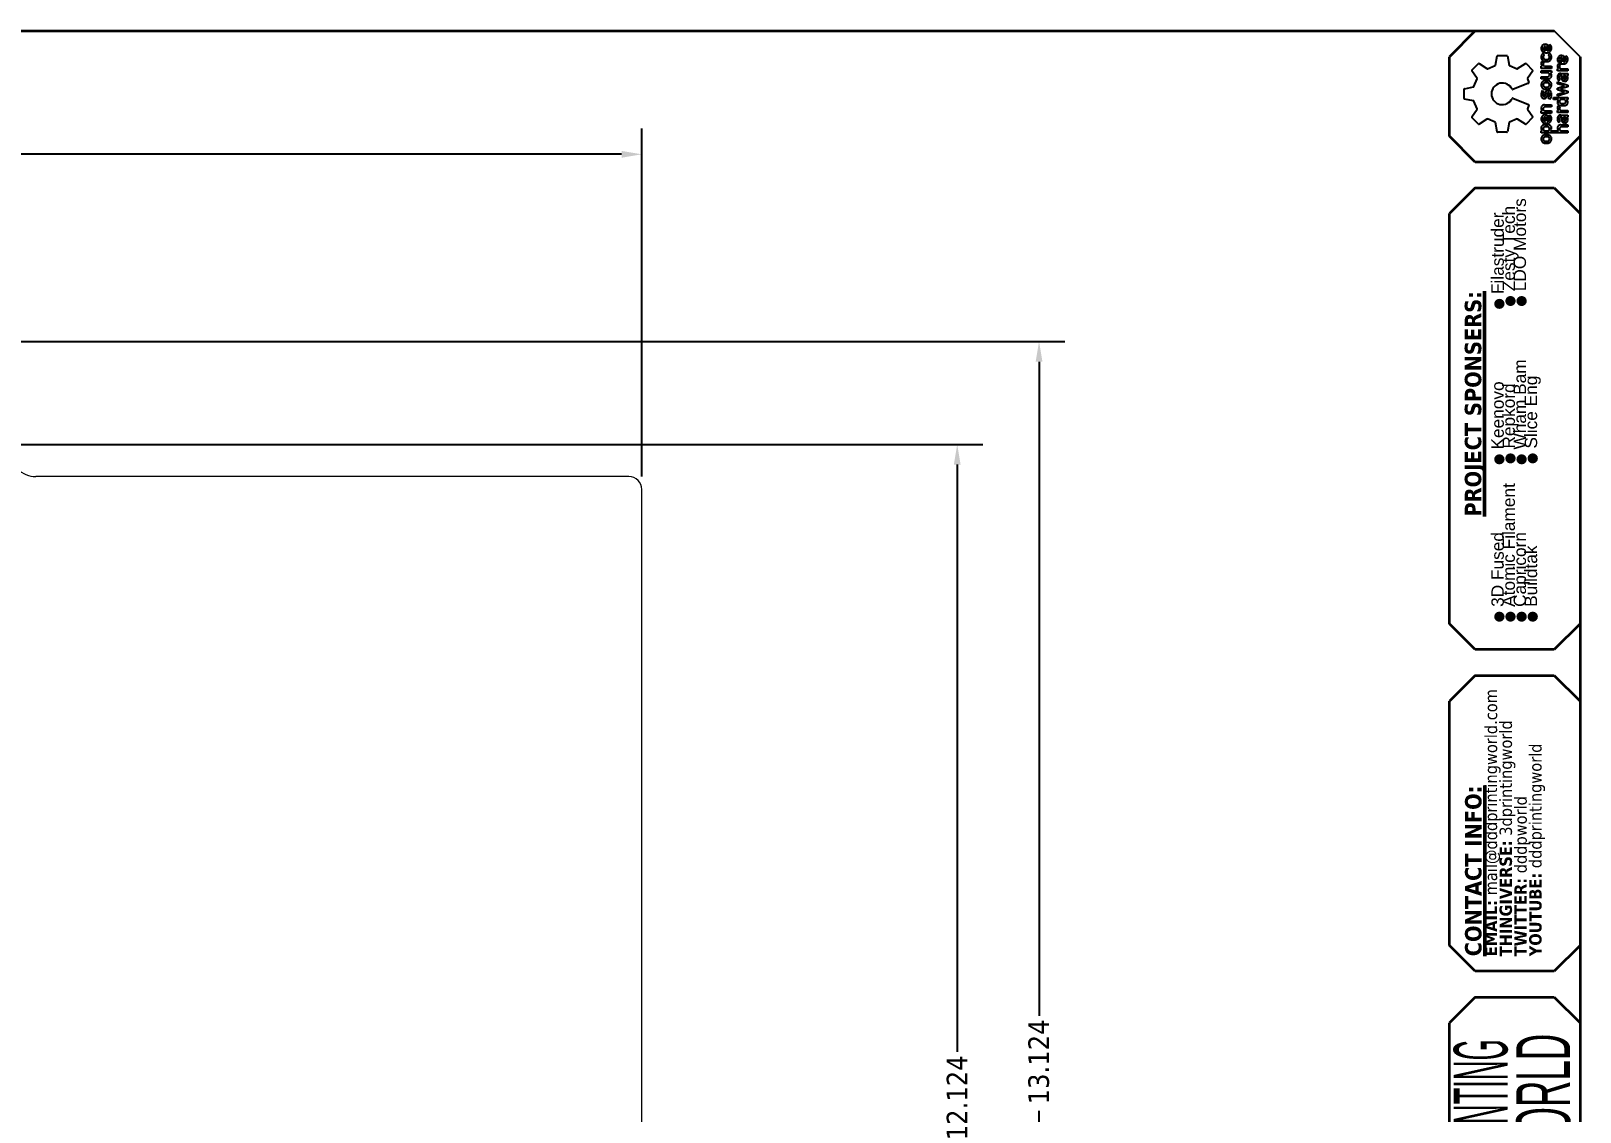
# Model space of a CAD drawing. Header units: inches. Extents: x 1 to 33.8, y 0.5 to 21.5.
# Drawn here: x 18.7 to 33.75, y 11 to 21.5 of the extents above; entities that cross this region are included whole.
import ezdxf

# ---------------------------------------------------------------- set-up
doc = ezdxf.new("R2010")
doc.units = ezdxf.units.IN
doc.header["$LTSCALE"] = 2
doc.header["$MEASUREMENT"] = 0
doc.layers.get('0').update_dxf_attribs({"lineweight": 25})
for name, color, linetype, lineweight in [('Border (ANSI)', 7, 'Continuous', 50), ('Dimension (ANSI)', 7, 'Continuous', 25), ('Sketch Geometry (ANSI)', 7, 'Continuous', 25), ('TITLE', 7, 'Continuous', 35), ('Title (ANSI)', 7, 'Continuous', 50), ('Visible (ANSI)', 7, 'Continuous', 18)]:
    doc.layers.add(name, color=color, linetype=linetype, lineweight=lineweight)
doc.styles.add('Note Text (ANSI)', font='tahoma.ttf')
doc.styles.add('Text Style133', font='tahoma.ttf', dxfattribs={"width": 0.9})
doc.styles.add('Text Style260', font='tahomabd.ttf', dxfattribs={"width": 0.9})
doc.styles.add('Text Style71', font='tahoma.ttf')
doc.dimstyles.new('Default (ANSI)', dxfattribs={"dimscale": 2, "dimtxt": 0.1, "dimasz": 0.098425, "dimexe": 0.125, "dimexo": 0.0625, "dimgap": 0.031496, "dimtad": 0, "dimtih": 1, "dimtoh": 1, "dimdec": 3, "dimrnd": 1e-08, "dimzin": 4, "dimdsep": 46, "dimtxsty": 'Note Text (ANSI)', "dimcen": 0.09, "dimdle": 0.393701, "dimclrd": 256, "dimclre": 256, "dimclrt": 256, "dimadec": 0, "dimazin": 1, "dimtfac": 1.2, "dimtofl": 0, "dimtmove": 0, "dimatfit": 3, "dimfxl": 0, "dimtolj": 1, "dimtzin": 4, "dimlwd": -1, "dimlwe": -1, "dimarcsym": 0})

# ---------------------------------------------------------------- blocks, each defined once
blk = doc.blocks.new('Borders B-Size')
at = {"layer": 'Border (ANSI)', "lineweight": 25}
blk.add_line((16.875, 10.625), (16.75, 10.75), dxfattribs=at)
at = {"layer": 'TITLE'}
for p, q in [((0.625, 10.75), (16.75, 10.75)), ((16.875, 10.625), (16.875, 0.375))]:
    blk.add_line(p, q, dxfattribs=at)
blk = doc.blocks.new('Title Blocks 3DPW')
at = {"layer": 'Sketch Geometry (ANSI)', "color": 7, "linetype": 'Continuous', "lineweight": 25}
for p, q in [((16.4616, 10.7218), (16.4698, 10.7218)), ((16.4616, 10.6909), (16.4616, 10.7118)), ((16.4698, 10.7218), (16.4698, 10.6909)), ((16.4772, 10.7136), (16.4834, 10.7208)), ((16.1045, 10.5966), (16.1366, 10.6287)), ((16.1397, 10.629), (16.1773, 10.6036)), ((16.1795, 10.6033), (16.2169, 10.6188)), ((16.2183, 10.6206), (16.2269, 10.6652)), ((16.2293, 10.6671), (16.2747, 10.6671)), ((16.2771, 10.6652), (16.2857, 10.6206)), ((16.2871, 10.6188), (16.3245, 10.6033)), ((16.3267, 10.6036), (16.3644, 10.629)), ((16.3674, 10.6287), (16.3995, 10.5966)), ((16.4412, 10.6051), (16.4412, 10.6151)), ((16.4412, 10.6151), (16.4465, 10.6151)), ((16.4444, 10.6385), (16.453, 10.6313)), ((16.4465, 10.6151), (16.4465, 10.6152)), ((16.4492, 10.6779), (16.4558, 10.6706)), ((16.461, 10.6151), (16.4908, 10.6151)), ((16.4762, 10.6706), (16.4828, 10.6779)), ((16.4908, 10.6151), (16.4908, 10.6051)), ((16.5234, 10.6259), (16.5321, 10.6187)), ((16.5406, 10.6674), (16.5488, 10.6674)), ((16.5406, 10.6365), (16.5406, 10.6575)), ((16.5488, 10.6674), (16.5488, 10.6365)), ((16.5562, 10.6592), (16.5624, 10.6665)), ((16.1297, 10.5559), (16.1042, 10.5935)), ((16.1144, 10.5163), (16.1299, 10.5537)), ((16.3799, 10.5334), (16.3028, 10.5019)), ((16.3742, 10.5537), (16.3812, 10.5366)), ((16.3998, 10.5935), (16.3744, 10.5559)), ((16.4908, 10.6051), (16.4412, 10.6051)), ((16.4412, 10.5937), (16.4908, 10.5937)), ((16.4412, 10.5838), (16.4412, 10.5937)), ((16.4708, 10.5838), (16.4412, 10.5838)), ((16.4412, 10.5541), (16.4412, 10.5641)), ((16.4412, 10.5641), (16.4708, 10.5641)), ((16.4742, 10.5541), (16.4412, 10.5541)), ((16.4856, 10.5838), (16.4856, 10.5836)), ((16.4908, 10.5838), (16.4856, 10.5838)), ((16.4908, 10.5937), (16.4908, 10.5838)), ((16.5202, 10.5924), (16.5202, 10.6024)), ((16.5202, 10.6024), (16.5255, 10.6024)), ((16.5698, 10.5924), (16.5202, 10.5924)), ((16.5202, 10.5294), (16.5202, 10.54)), ((16.5202, 10.54), (16.5698, 10.5241)), ((16.5255, 10.6024), (16.5255, 10.6026)), ((16.5329, 10.552), (16.5269, 10.5443)), ((16.5407, 10.571), (16.5354, 10.571)), ((16.536, 10.5807), (16.57, 10.5807)), ((16.54, 10.6024), (16.5698, 10.6024)), ((16.5407, 10.5576), (16.5407, 10.571)), ((16.5489, 10.571), (16.5489, 10.5594)), ((16.5526, 10.571), (16.5489, 10.571)), ((16.57, 10.571), (16.5656, 10.571)), ((16.5656, 10.571), (16.5656, 10.5708)), ((16.5698, 10.6024), (16.5698, 10.5924)), ((16.57, 10.5807), (16.57, 10.571)), ((16.0661, 10.4585), (16.0661, 10.5039)), ((16.0681, 10.5063), (16.1126, 10.5149)), ((16.3028, 10.4605), (16.3799, 10.429)), ((16.4473, 10.4967), (16.4546, 10.4906)), ((16.4607, 10.4753), (16.4613, 10.4835)), ((16.4708, 10.4819), (16.47, 10.4731)), ((16.4826, 10.4555), (16.4756, 10.4625)), ((16.5001, 10.4637), (16.5698, 10.4637)), ((16.5001, 10.4537), (16.5001, 10.4637)), ((16.555, 10.5199), (16.5202, 10.5294)), ((16.5202, 10.5085), (16.555, 10.5197)), ((16.5202, 10.5012), (16.5202, 10.5085)), ((16.555, 10.49), (16.5202, 10.5012)), ((16.5202, 10.4803), (16.555, 10.4898)), ((16.5698, 10.4856), (16.5202, 10.4697)), ((16.5202, 10.4697), (16.5202, 10.4803)), ((16.5698, 10.5153), (16.5351, 10.5049)), ((16.5351, 10.5049), (16.5351, 10.5047)), ((16.5351, 10.5047), (16.5698, 10.4944)), ((16.555, 10.5197), (16.555, 10.5199)), ((16.555, 10.4898), (16.555, 10.49)), ((16.5698, 10.5241), (16.5698, 10.5153)), ((16.5698, 10.4944), (16.5698, 10.4856)), ((16.5698, 10.4637), (16.5698, 10.4537)), ((16.1126, 10.4475), (16.0681, 10.4561)), ((16.1042, 10.3689), (16.1297, 10.4065)), ((16.1299, 10.4087), (16.1144, 10.4461)), ((16.3812, 10.4258), (16.3742, 10.4087)), ((16.3744, 10.4065), (16.3998, 10.3689)), ((16.4412, 10.3882), (16.4412, 10.3982)), ((16.4412, 10.3982), (16.4465, 10.3982)), ((16.4908, 10.3882), (16.4412, 10.3882)), ((16.4465, 10.3982), (16.4465, 10.3984)), ((16.4578, 10.4279), (16.4908, 10.4279)), ((16.4908, 10.4179), (16.4613, 10.4179)), ((16.4613, 10.3982), (16.4908, 10.3982)), ((16.4908, 10.4279), (16.4908, 10.4179)), ((16.4908, 10.3982), (16.4908, 10.3882)), ((16.5255, 10.4537), (16.5001, 10.4537)), ((16.5202, 10.3999), (16.5255, 10.3999)), ((16.5202, 10.3899), (16.5202, 10.3999)), ((16.5698, 10.3899), (16.5202, 10.3899)), ((16.5234, 10.4234), (16.5321, 10.4162)), ((16.5255, 10.3999), (16.5255, 10.4001)), ((16.54, 10.3999), (16.5698, 10.3999)), ((16.5698, 10.4537), (16.5647, 10.4537)), ((16.5698, 10.3999), (16.5698, 10.3899)), ((16.1366, 10.3337), (16.1045, 10.3658)), ((16.1773, 10.3588), (16.1397, 10.3334)), ((16.2169, 10.3436), (16.1795, 10.3591)), ((16.2269, 10.2972), (16.2183, 10.3418)), ((16.2857, 10.3418), (16.2771, 10.2972)), ((16.3245, 10.3591), (16.2871, 10.3436)), ((16.3644, 10.3334), (16.3267, 10.3588)), ((16.3995, 10.3658), (16.3674, 10.3337)), ((16.4616, 10.3795), (16.4698, 10.3795)), ((16.4616, 10.3486), (16.4616, 10.3695)), ((16.4698, 10.3795), (16.4698, 10.3486)), ((16.4772, 10.3713), (16.4834, 10.3785)), ((16.5329, 10.3496), (16.5269, 10.342)), ((16.5407, 10.3687), (16.5354, 10.3687)), ((16.536, 10.3784), (16.57, 10.3784)), ((16.5368, 10.3311), (16.5698, 10.3311)), ((16.5698, 10.3211), (16.5403, 10.3211)), ((16.5407, 10.3552), (16.5407, 10.3687)), ((16.5526, 10.3687), (16.5489, 10.3687)), ((16.5489, 10.3687), (16.5489, 10.3571)), ((16.57, 10.3687), (16.5656, 10.3687)), ((16.5656, 10.3687), (16.5656, 10.3685)), ((16.5698, 10.3311), (16.5698, 10.3211)), ((16.57, 10.3784), (16.57, 10.3687)), ((16.2747, 10.2953), (16.2293, 10.2953)), ((16.4412, 10.3014), (16.4464, 10.3014)), ((16.4412, 10.2915), (16.4412, 10.3014)), ((16.5698, 10.2915), (16.4412, 10.2915)), ((16.4856, 10.3014), (16.5255, 10.3014)), ((16.5255, 10.3014), (16.5255, 10.3016)), ((16.5403, 10.3014), (16.5698, 10.3014)), ((16.5698, 10.3014), (16.5698, 10.2915))]:
    blk.add_line(p, q, dxfattribs=at)
for centre, radius, start, end in [((16.4612, 10.7015), 0.0206, 158.61563, 180.42141), ((16.4595, 10.7014), 0.0189, 180.07524, 202.08001), ((16.4618, 10.701), 0.0213, 136.71018, 158.00925), ((16.4653, 10.7039), 0.0252, 202.45357, 220.61617), ((16.4572, 10.6968), 0.0144, 220.18649, 237.80284), ((16.4597, 10.7034), 0.0182, 111.77793, 137.47458), ((16.46, 10.7013), 0.0198, 237.94691, 252.21589), ((16.4606, 10.7015), 0.0106, 158.38049, 180.6676), ((16.4608, 10.7012), 0.0108, 179.31012, 201.3683), ((16.4598, 10.7017), 0.00974, 134.12123, 157.67075), ((16.4598, 10.7009), 0.00975, 202.07235, 225.73419), ((16.4612, 10.6988), 0.023, 89.09456, 111.03932), ((16.46, 10.7015), 0.01, 109.52732, 134.10956), ((16.4598, 10.701), 0.00984, 225.75645, 250.80782), ((16.462, 10.6956), 0.0162, 91.44118, 109.27157), ((16.4618, 10.7067), 0.0159, 251.08979, 269.28668), ((16.4701, 10.7066), 0.0157, 268.88395, 288.74328), ((16.472, 10.7007), 0.00951, 289.17338, 317.00291), ((16.4658, 10.7017), 0.0165, 24.3566, 46.15333), ((16.4732, 10.6995), 0.0178, 288.89754, 304.92646), ((16.4708, 10.7017), 0.0111, 317.23708, 340.26028), ((16.4678, 10.7028), 0.0143, 359.65707, 23.65836), ((16.4682, 10.7025), 0.0138, 340.79221, 0.71308), ((16.476, 10.6953), 0.0127, 305.1397, 325.16934), ((16.4679, 10.7025), 0.0239, 36.80866, 49.73804), ((16.4626, 10.7047), 0.0291, 324.94498, 341.11708), ((16.4715, 10.7053), 0.0194, 21.82699, 36.69522), ((16.4656, 10.7029), 0.0258, 359.8341, 21.7329), ((16.4678, 10.7029), 0.0236, 341.37842, 359.95892), ((16.1383, 10.627), 0.0024, 55.91969, 135), ((16.216, 10.621), 0.0024, 292.5, 349.08031), ((16.2293, 10.6647), 0.0024, 90, 169.08031), ((16.2747, 10.6647), 0.0024, 10.91969, 90), ((16.2881, 10.621), 0.0024, 190.91969, 247.5), ((16.3657, 10.627), 0.0024, 45, 124.08031), ((16.4634, 10.6602), 0.0228, 166.74554, 180.29114), ((16.4635, 10.66), 0.0229, 179.73739, 200.70199), ((16.4558, 10.6282), 0.0152, 159.57777, 180.01489), ((16.4582, 10.6279), 0.0176, 178.97185, 203.59525), ((16.4601, 10.6609), 0.0195, 151.52082, 166.59685), ((16.4592, 10.6268), 0.0188, 141.47643, 159.22423), ((16.4655, 10.661), 0.0252, 201.19881, 220.87309), ((16.4556, 10.627), 0.0149, 204.64807, 232.15279), ((16.4674, 10.6571), 0.0277, 131.11903, 151.69017), ((16.459, 10.6552), 0.0164, 220.43748, 236.52195), ((16.4609, 10.6582), 0.02, 236.70234, 250.77468), ((16.4624, 10.6606), 0.0118, 152.86236, 180.43069), ((16.4658, 10.6602), 0.0152, 178.82343, 200.58462), ((16.4601, 10.6247), 0.00949, 159.27698, 179.81073), ((16.4608, 10.6247), 0.0102, 179.97627, 220.63867), ((16.4633, 10.6234), 0.013, 142.38752, 159.02509), ((16.4609, 10.6584), 0.00999, 201.28567, 230.09352), ((16.4648, 10.659), 0.0147, 128.09992, 151.89366), ((16.4588, 10.6229), 0.00751, 219.90677, 250.20232), ((16.4634, 10.7121), 0.031, 252.14661, 262.70943), ((16.4637, 10.6662), 0.0285, 250.77992, 261.90723), ((16.4625, 10.6607), 0.0128, 231.16679, 255.60705), ((16.4607, 10.6284), 0.0133, 250.68336, 271.29071), ((16.4656, 10.6729), 0.0254, 255.46925, 270.91602), ((16.4659, 10.7311), 0.0502, 262.64118, 270.30027), ((16.4658, 10.6808), 0.0432, 261.85808, 270.28803), ((16.4665, 10.6727), 0.0251, 269.08074, 284.59427), ((16.4663, 10.6807), 0.0431, 269.7094, 278.14903), ((16.4665, 10.7313), 0.0504, 269.66431, 277.65287), ((16.4684, 10.6661), 0.0283, 278.09786, 289.2676), ((16.4696, 10.6607), 0.0127, 284.4639, 308.96799), ((16.4693, 10.7105), 0.0295, 277.52512, 288.95934), ((16.4674, 10.6591), 0.0145, 28.31868, 52.47011), ((16.4712, 10.6584), 0.00999, 310.04821, 338.8155), ((16.4712, 10.658), 0.0198, 289.27217, 303.43708), ((16.4697, 10.6606), 0.0117, 359.52174, 27.30228), ((16.4662, 10.6602), 0.0153, 339.50301, 1.1737), ((16.4731, 10.655), 0.0162, 303.62024, 319.83662), ((16.4648, 10.6573), 0.0274, 28.08938, 48.89375), ((16.4664, 10.6609), 0.0252, 319.41882, 339.00243), ((16.4717, 10.6609), 0.0196, 13.27531, 28.24539), ((16.4683, 10.66), 0.0231, 339.48939, 0.26425), ((16.4683, 10.6602), 0.023, 359.71136, 13.13274), ((16.5402, 10.6472), 0.0206, 158.61563, 180.42141), ((16.5385, 10.647), 0.0189, 180.07524, 202.08001), ((16.5349, 10.6155), 0.0152, 159.57777, 180.01489), ((16.5372, 10.6152), 0.0176, 178.97185, 203.59525), ((16.5382, 10.6142), 0.0188, 141.47643, 159.22423), ((16.5408, 10.6467), 0.0213, 136.71018, 158.00925), ((16.5443, 10.6495), 0.0252, 202.45357, 220.61617), ((16.5362, 10.6425), 0.0144, 220.18649, 237.80284), ((16.5387, 10.649), 0.0182, 111.77793, 137.47458), ((16.539, 10.647), 0.0198, 237.94691, 252.21589), ((16.5396, 10.6471), 0.0106, 158.38049, 180.6676), ((16.5398, 10.6469), 0.0108, 179.31012, 201.3683), ((16.5391, 10.612), 0.00949, 159.27698, 179.81073), ((16.5398, 10.6121), 0.0102, 179.97627, 220.63867), ((16.5388, 10.6473), 0.00974, 134.12123, 157.67075), ((16.5388, 10.6466), 0.00975, 202.07235, 225.73419), ((16.5424, 10.6107), 0.013, 142.38752, 159.02509), ((16.5402, 10.6444), 0.023, 89.09456, 111.03932), ((16.539, 10.6471), 0.01, 109.52732, 134.10956), ((16.5389, 10.6467), 0.00984, 225.75645, 250.80782), ((16.5424, 10.6577), 0.031, 252.14661, 262.70943), ((16.541, 10.6413), 0.0162, 91.44118, 109.27157), ((16.5408, 10.6524), 0.0159, 251.08979, 269.28668), ((16.5449, 10.6767), 0.0502, 262.64118, 270.30027), ((16.5455, 10.6769), 0.0504, 269.66431, 277.65287), ((16.5491, 10.6522), 0.0157, 268.88395, 288.74328), ((16.5484, 10.6562), 0.0295, 277.52512, 288.95934), ((16.551, 10.6463), 0.00951, 289.17338, 317.00291), ((16.5448, 10.6473), 0.0165, 24.3566, 46.15333), ((16.5522, 10.6451), 0.0178, 288.89754, 304.92646), ((16.5498, 10.6474), 0.0111, 317.23708, 340.26028), ((16.5468, 10.6484), 0.0143, 359.65707, 23.65836), ((16.5473, 10.6482), 0.0138, 340.79221, 0.71308), ((16.555, 10.641), 0.0127, 305.1397, 325.16934), ((16.5469, 10.6482), 0.0239, 36.80866, 49.73804), ((16.5417, 10.6504), 0.0291, 324.94498, 341.11708), ((16.5505, 10.6509), 0.0194, 21.82699, 36.69522), ((16.5446, 10.6486), 0.0258, 359.8341, 21.7329), ((16.5468, 10.6485), 0.0236, 341.37842, 359.95892), ((16.1062, 10.5949), 0.0024, 135, 214.08031), ((16.1277, 10.5546), 0.0024, 337.5, 34.08031), ((16.1786, 10.6056), 0.0024, 235.91969, 292.5), ((16.252, 10.4812), 0.0525, 24.71503, 335.28497), ((16.3254, 10.6056), 0.0024, 247.5, 304.08031), ((16.3764, 10.5546), 0.0024, 145.91969, 202.5), ((16.379, 10.5356), 0.0024, 292.21041, 22.5), ((16.3978, 10.5949), 0.0024, 325.91969, 45), ((16.4557, 10.5268), 0.0149, 151.12804, 168.25518), ((16.4683, 10.5197), 0.0293, 143.27523, 150.83216), ((16.4594, 10.5263), 0.0182, 132.98673, 143.36112), ((16.4598, 10.5257), 0.019, 107.68703, 132.56224), ((16.4612, 10.5194), 0.0254, 95.00179, 106.35249), ((16.4617, 10.5218), 0.0131, 104.27405, 124.52325), ((16.4624, 10.5165), 0.0185, 93.10258, 102.53167), ((16.4655, 10.4767), 0.0683, 89.61797, 95.47518), ((16.4657, 10.4696), 0.0654, 89.69305, 93.73561), ((16.4664, 10.4746), 0.0704, 84.60888, 90.3843), ((16.4664, 10.4701), 0.065, 86.25151, 90.3069), ((16.4696, 10.5165), 0.0184, 77.45717, 86.87986), ((16.471, 10.5704), 0.0134, 71.38503, 90.96767), ((16.471, 10.5775), 0.0134, 269.03233, 288.61497), ((16.4709, 10.5193), 0.0255, 73.70432, 85.11033), ((16.4706, 10.5223), 0.0126, 54.91726, 75.80924), ((16.4743, 10.5765), 0.0224, 269.70226, 279.9213), ((16.4724, 10.5746), 0.00892, 45.18947, 70.91213), ((16.4724, 10.5732), 0.00892, 289.08787, 314.81053), ((16.4722, 10.5257), 0.019, 47.43776, 72.31297), ((16.4753, 10.5708), 0.0166, 279.96197, 292.45556), ((16.4721, 10.5743), 0.00934, 22.05391, 45.41351), ((16.4721, 10.5735), 0.00927, 314.65144, 338.34793), ((16.4713, 10.5741), 0.0102, 359.34138, 21.36168), ((16.4709, 10.5739), 0.0106, 339.0331, 0.71208), ((16.4764, 10.5681), 0.0136, 292.44321, 321.02917), ((16.4734, 10.5268), 0.0174, 36.64137, 47.59988), ((16.4764, 10.5718), 0.0149, 24.68402, 52.07881), ((16.4713, 10.5726), 0.0205, 320.21186, 338.20268), ((16.4655, 10.5209), 0.0273, 28.60582, 36.7158), ((16.4761, 10.5268), 0.0151, 11.4728, 28.30919), ((16.474, 10.5711), 0.0174, 358.9844, 23.63525), ((16.4756, 10.5708), 0.0158, 338.57419, 359.96031), ((16.5528, 10.5613), 0.0332, 167.04151, 181.23511), ((16.5454, 10.56), 0.0258, 178.70122, 189.97658), ((16.5391, 10.5589), 0.0193, 190.02709, 203.69066), ((16.5402, 10.5643), 0.0202, 147.2271, 167.01837), ((16.5346, 10.6144), 0.0149, 204.64807, 232.15279), ((16.537, 10.5582), 0.0172, 203.97526, 233.68362), ((16.5328, 10.5684), 0.0117, 112.47432, 144.76154), ((16.5347, 10.5639), 0.0166, 100.11373, 112.84052), ((16.5492, 10.5618), 0.0202, 169.42853, 181.8308), ((16.5525, 10.561), 0.0235, 179.68281, 187.3928), ((16.5429, 10.5597), 0.0138, 187.27206, 198.26546), ((16.5382, 10.5639), 0.00895, 148.45608, 169.85169), ((16.5363, 10.5582), 0.00706, 203.35491, 241.37321), ((16.5349, 10.5658), 0.00515, 116.88157, 147.88402), ((16.5362, 10.556), 0.0247, 90.39953, 100.16847), ((16.5378, 10.6102), 0.00751, 219.90677, 250.20232), ((16.5353, 10.5648), 0.00627, 88.22972, 115.38969), ((16.5397, 10.6158), 0.0133, 250.68336, 271.29071), ((16.5611, 10.5574), 0.0204, 179.62554, 199.04713), ((16.5536, 10.5549), 0.0125, 199.43912, 226.41039), ((16.5548, 10.5562), 0.0142, 226.45371, 249.08168), ((16.566, 10.5597), 0.0171, 180.93305, 193.53648), ((16.557, 10.5575), 0.00783, 193.17059, 214.3989), ((16.5553, 10.5579), 0.016, 249.68071, 270.62543), ((16.5544, 10.5557), 0.0047, 214.97288, 244.84264), ((16.5547, 10.5567), 0.00571, 246.17533, 272.39342), ((16.553, 10.5557), 0.0153, 74.19416, 91.54227), ((16.555, 10.5561), 0.00507, 269.64033, 296.81724), ((16.5556, 10.5569), 0.015, 269.2541, 292.53073), ((16.5554, 10.5646), 0.0061, 57.00851, 73.00829), ((16.5543, 10.5572), 0.00642, 297.73186, 320.93802), ((16.5566, 10.5666), 0.00375, 34.72497, 56.85527), ((16.5542, 10.5576), 0.00671, 318.77232, 345.94498), ((16.5516, 10.564), 0.00939, 7.86434, 29.93681), ((16.5457, 10.5598), 0.0155, 345.56818, 1.0575), ((16.5327, 10.5609), 0.0285, 358.34885, 8.8432), ((16.5559, 10.5558), 0.0139, 293.36396, 317.91123), ((16.5619, 10.5637), 0.00804, 21.55088, 62.11025), ((16.5565, 10.5561), 0.0137, 315.53401, 341.35727), ((16.5555, 10.561), 0.015, 8.41688, 21.99762), ((16.5474, 10.559), 0.0232, 341.59323, 359.70333), ((16.5429, 10.5591), 0.0276, 359.5741, 8.59738), ((16.0685, 10.5039), 0.0024, 100.91969, 180), ((16.0685, 10.4585), 0.0024, 180, 259.08031), ((16.1122, 10.5172), 0.0024, 280.91969, 337.5), ((16.3019, 10.5042), 0.0024, 204.71503, 292.21041), ((16.3019, 10.4582), 0.0024, 67.78959, 155.28497), ((16.465, 10.5248), 0.0244, 168.21439, 180.53389), ((16.4655, 10.5243), 0.0249, 179.44827, 191.67269), ((16.4778, 10.4775), 0.0372, 170.98214, 180.32028), ((16.4662, 10.477), 0.0256, 179.41991, 195.82338), ((16.4555, 10.5223), 0.0147, 191.60109, 208.9631), ((16.4656, 10.4794), 0.0249, 158.81269, 171.013), ((16.4599, 10.4753), 0.0191, 196.07781, 216.02944), ((16.4704, 10.4775), 0.0301, 140.19387, 158.69581), ((16.4679, 10.5293), 0.0289, 209.31271, 216.93673), ((16.4545, 10.4712), 0.0123, 215.65094, 245.03539), ((16.4591, 10.5227), 0.018, 216.86441, 227.33491), ((16.4599, 10.5236), 0.0191, 227.44544, 252.16311), ((16.4556, 10.4744), 0.0156, 246.19242, 271.21505), ((16.4687, 10.4776), 0.0187, 158.53331, 180.97101), ((16.4666, 10.477), 0.0166, 178.9383, 193.03837), ((16.4563, 10.4745), 0.00602, 192.23192, 220.04418), ((16.4619, 10.5248), 0.0113, 156.79607, 181.30901), ((16.462, 10.5243), 0.0114, 178.62758, 203.11535), ((16.4821, 10.4717), 0.0333, 145.53779, 157.52743), ((16.459, 10.5259), 0.00819, 125.24762, 155.69353), ((16.4587, 10.5231), 0.00794, 204.227, 235.43357), ((16.4559, 10.4743), 0.00555, 221.48121, 271.40269), ((16.4612, 10.5295), 0.0252, 253.5165, 264.96447), ((16.4611, 10.526), 0.0117, 233.95601, 256.71602), ((16.4562, 10.4738), 0.015, 268.99535, 291.19625), ((16.456, 10.4725), 0.00371, 270.00987, 295.00459), ((16.4554, 10.4737), 0.00505, 295.53776, 315.88304), ((16.4624, 10.5341), 0.0199, 258.42644, 267.06828), ((16.4655, 10.5718), 0.0676, 264.47373, 270.38491), ((16.4554, 10.4734), 0.00488, 317.30538, 344.3118), ((16.4469, 10.4761), 0.0138, 343.43385, 356.85972), ((16.4857, 10.482), 0.0245, 167.89029, 176.353), ((16.4656, 10.583), 0.0689, 266.51872, 270.28465), ((16.4573, 10.4703), 0.0114, 291.97298, 318.72705), ((16.4781, 10.4836), 0.0167, 157.0156, 167.93007), ((16.473, 10.4859), 0.0111, 128.86037, 157.66403), ((16.4663, 10.5867), 0.0726, 269.71832, 273.39177), ((16.4664, 10.5739), 0.0698, 269.61278, 275.44144), ((16.4543, 10.4731), 0.0155, 318.51773, 338.55967), ((16.4754, 10.4828), 0.0151, 108.26668, 128.4003), ((16.4509, 10.4743), 0.0191, 338.89595, 356.28864), ((16.4696, 10.5347), 0.0204, 272.82541, 281.40824), ((16.476, 10.4806), 0.0173, 89.51392, 107.87563), ((16.4828, 10.481), 0.012, 162.85845, 175.77702), ((16.477, 10.4828), 0.00596, 142.4269, 163.10487), ((16.4753, 10.484), 0.00388, 114.31879, 141.84577), ((16.4709, 10.5296), 0.0252, 274.9225, 286.42635), ((16.4711, 10.5256), 0.0113, 283.00372, 306.5624), ((16.4756, 10.4833), 0.00467, 88.97447, 113.31996), ((16.4758, 10.4825), 0.00542, 60.64997, 91.25829), ((16.4599, 10.4782), 0.0222, 315.09111, 337.48804), ((16.4764, 10.4843), 0.0136, 62.90442, 91.12214), ((16.4731, 10.5259), 0.00819, 24.30587, 54.75177), ((16.4733, 10.5231), 0.00794, 304.56704, 335.7736), ((16.4721, 10.5236), 0.0191, 287.83689, 312.55456), ((16.4756, 10.4825), 0.00555, 28.72057, 58.86077), ((16.4706, 10.4796), 0.0112, 12.36435, 29.58201), ((16.4598, 10.4779), 0.0223, 338.1664, 0.52714), ((16.4701, 10.5248), 0.0113, 358.69081, 23.20376), ((16.4701, 10.5243), 0.0114, 336.88483, 1.37259), ((16.4646, 10.4783), 0.0174, 359.48104, 12.34125), ((16.4763, 10.4849), 0.0132, 32.55379, 61.43745), ((16.4586, 10.4783), 0.0331, 316.36863, 337.55263), ((16.4736, 10.5222), 0.0171, 312.07843, 323.13258), ((16.4658, 10.5281), 0.0269, 323.07208, 331.25106), ((16.4685, 10.4795), 0.0227, 14.93711, 33.40631), ((16.4606, 10.4772), 0.0308, 338.16541, 0.37871), ((16.4762, 10.5222), 0.0149, 331.60124, 348.66845), ((16.4612, 10.4776), 0.0302, 359.49405, 14.74118), ((16.4664, 10.5248), 0.0249, 359.47608, 11.52616), ((16.466, 10.5243), 0.0254, 348.58435, 0.54131), ((16.1122, 10.4452), 0.0024, 22.5, 79.08031), ((16.1277, 10.4078), 0.0024, 325.91969, 22.5), ((16.3764, 10.4078), 0.0024, 157.5, 214.08031), ((16.379, 10.4268), 0.0024, 337.5, 67.78959), ((16.456, 10.4113), 0.0154, 158.22245, 179.89337), ((16.4582, 10.411), 0.0176, 178.97185, 203.59525), ((16.4609, 10.4092), 0.0207, 140.08884, 157.87309), ((16.4556, 10.4102), 0.0149, 204.64807, 232.15279), ((16.4557, 10.4138), 0.0137, 112.56095, 140.97218), ((16.4567, 10.4113), 0.0165, 100.01877, 112.53343), ((16.4607, 10.4082), 0.0101, 158.47095, 180.65857), ((16.4611, 10.408), 0.0105, 179.28728, 201.13148), ((16.4599, 10.4084), 0.00934, 134.33407, 157.76615), ((16.4599, 10.4076), 0.00926, 201.83008, 225.60145), ((16.4597, 10.4087), 0.00903, 109.19114, 134.61985), ((16.4597, 10.4074), 0.00903, 225.38015, 250.80886), ((16.4577, 10.4057), 0.0222, 89.71535, 99.99554), ((16.461, 10.4046), 0.0133, 89.05672, 108.7023), ((16.461, 10.4115), 0.0133, 251.2977, 270.94328), ((16.5343, 10.4411), 0.0147, 152.78021, 180.80079), ((16.5384, 10.4407), 0.0188, 179.58765, 192.68401), ((16.5349, 10.413), 0.0152, 159.57777, 180.01489), ((16.5372, 10.4127), 0.0176, 178.97185, 203.59525), ((16.5336, 10.4397), 0.0139, 192.7813, 208.80713), ((16.5382, 10.4117), 0.0188, 141.47643, 159.22423), ((16.5346, 10.4119), 0.0149, 204.64807, 232.15279), ((16.5447, 10.4354), 0.0266, 136.35337, 152.0459), ((16.5363, 10.441), 0.0169, 208.42347, 232.65616), ((16.535, 10.4391), 0.0146, 232.05371, 259.27797), ((16.5439, 10.4441), 0.0143, 167.93711, 180.59911), ((16.5449, 10.4438), 0.0153, 179.42298, 191.42174), ((16.5391, 10.4096), 0.00949, 159.27698, 179.81073), ((16.5398, 10.4096), 0.0102, 179.97627, 220.63867), ((16.5379, 10.4454), 0.00821, 149.7115, 168.02487), ((16.5383, 10.4424), 0.0086, 191.30297, 208.92364), ((16.5424, 10.4083), 0.013, 142.38752, 159.02509), ((16.536, 10.4412), 0.00591, 209.19999, 254.92344), ((16.5361, 10.4463), 0.00615, 104.13254, 149.01055), ((16.5378, 10.4077), 0.00751, 219.90677, 250.20232), ((16.5388, 10.4615), 0.0373, 260.01887, 267.66099), ((16.5446, 10.4714), 0.0374, 254.19884, 270.52094), ((16.5449, 10.4157), 0.038, 89.90314, 105.66217), ((16.5397, 10.4133), 0.0133, 250.68336, 271.29071), ((16.5443, 10.5646), 0.1405, 267.10722, 270.25022), ((16.5451, 10.4151), 0.0386, 74.45824, 90.21185), ((16.5454, 10.472), 0.038, 269.37737, 285.67588), ((16.5456, 10.5682), 0.1441, 269.75297, 272.85662), ((16.5512, 10.4624), 0.0382, 272.30942, 279.85637), ((16.5539, 10.4463), 0.00615, 30.98924, 75.86724), ((16.5541, 10.4412), 0.00591, 285.07679, 330.80023), ((16.5552, 10.4388), 0.0142, 280.40702, 308.2613), ((16.5521, 10.4454), 0.00821, 11.97513, 30.2885), ((16.5517, 10.4424), 0.0086, 331.07636, 348.69703), ((16.5462, 10.4441), 0.0143, 359.40009, 12.06209), ((16.5452, 10.4438), 0.0153, 348.57905, 0.57781), ((16.5543, 10.4405), 0.0162, 306.78883, 332.13118), ((16.553, 10.4406), 0.0176, 24.58771, 48.33278), ((16.5562, 10.4397), 0.0141, 331.82218, 347.54683), ((16.5534, 10.441), 0.017, 359.40456, 23.7409), ((16.5511, 10.4407), 0.0193, 347.62595, 0.40303), ((16.1062, 10.3675), 0.0024, 145.91969, 225), ((16.1383, 10.3354), 0.0024, 225, 304.08031), ((16.1786, 10.3568), 0.0024, 67.5, 124.08031), ((16.216, 10.3414), 0.0024, 10.91969, 67.5), ((16.2881, 10.3414), 0.0024, 112.5, 169.08031), ((16.3254, 10.3568), 0.0024, 55.91969, 112.5), ((16.3657, 10.3354), 0.0024, 235.91969, 315), ((16.3978, 10.3675), 0.0024, 315, 34.08031), ((16.4612, 10.3592), 0.0206, 158.61543, 180.42121), ((16.4595, 10.3591), 0.0189, 180.07456, 202.07934), ((16.4591, 10.3144), 0.0185, 167.21541, 180.40684), ((16.4575, 10.3141), 0.0169, 179.38649, 203.89777), ((16.4546, 10.3154), 0.0139, 151.0876, 167.10724), ((16.4618, 10.3587), 0.0213, 136.71306, 158.01212), ((16.4653, 10.3616), 0.0252, 202.4569, 220.6195), ((16.458, 10.3136), 0.0177, 128.14325, 151.37462), ((16.4572, 10.3545), 0.0144, 220.18505, 237.80141), ((16.4597, 10.3611), 0.0182, 111.77708, 137.47372), ((16.4562, 10.3156), 0.0151, 101.04996, 127.2642), ((16.46, 10.3591), 0.0198, 237.93603, 252.20501), ((16.4606, 10.3592), 0.0106, 158.38199, 180.6691), ((16.4608, 10.3589), 0.0108, 179.30866, 201.36684), ((16.4657, 10.3114), 0.0151, 168.46058, 180.57935), ((16.4651, 10.3111), 0.0145, 179.39956, 191.95885), ((16.4598, 10.3594), 0.00974, 134.11173, 157.66125), ((16.4598, 10.3587), 0.00975, 202.0747, 225.73654), ((16.4592, 10.3127), 0.00852, 150.82773, 168.57557), ((16.459, 10.3098), 0.00828, 191.86477, 210.13581), ((16.457, 10.314), 0.00595, 104.91218, 150.48247), ((16.4612, 10.3565), 0.023, 89.09456, 111.03932), ((16.46, 10.3592), 0.01, 109.53067, 134.11291), ((16.4598, 10.3587), 0.00984, 225.74973, 250.80111), ((16.4598, 10.2946), 0.0363, 92.37803, 100.27336), ((16.4634, 10.3698), 0.031, 252.15812, 262.72094), ((16.4657, 10.2832), 0.0379, 89.47689, 105.68734), ((16.462, 10.3533), 0.0162, 91.44448, 109.27487), ((16.4618, 10.3644), 0.0159, 251.08979, 269.28668), ((16.4654, 10.1921), 0.139, 89.74308, 92.95666), ((16.4659, 10.3888), 0.0502, 262.63115, 270.29024), ((16.4667, 10.1935), 0.1376, 87.02869, 90.25556), ((16.4664, 10.2835), 0.0376, 74.23552, 90.5513), ((16.4665, 10.389), 0.0504, 269.6667, 277.65526), ((16.4701, 10.3643), 0.0157, 268.89008, 288.74941), ((16.4693, 10.3682), 0.0295, 277.5321, 288.96632), ((16.4723, 10.2943), 0.0366, 79.75868, 87.59001), ((16.472, 10.3584), 0.00951, 289.17646, 317.00599), ((16.4751, 10.314), 0.00592, 29.28253, 74.93008), ((16.4658, 10.3594), 0.0165, 24.35816, 46.15489), ((16.476, 10.3159), 0.0147, 52.37745, 79.15066), ((16.4732, 10.3572), 0.0178, 288.89602, 304.92494), ((16.4708, 10.3594), 0.0111, 317.23807, 340.26127), ((16.4728, 10.3127), 0.00856, 11.33961, 28.99274), ((16.473, 10.3098), 0.0083, 329.98253, 348.19208), ((16.4678, 10.3605), 0.0143, 359.65707, 23.65836), ((16.4669, 10.3111), 0.0146, 348.09582, 0.59905), ((16.4663, 10.3114), 0.0152, 359.42238, 11.4572), ((16.4682, 10.3602), 0.0138, 340.79277, 0.71365), ((16.476, 10.353), 0.0127, 305.14238, 325.17202), ((16.4679, 10.3603), 0.0239, 36.80973, 49.73911), ((16.4747, 10.3141), 0.0169, 28.07075, 52.41174), ((16.4626, 10.3625), 0.0291, 324.94452, 341.11661), ((16.4715, 10.363), 0.0194, 21.82453, 36.69276), ((16.4656, 10.3607), 0.0258, 359.8349, 21.7337), ((16.4772, 10.3155), 0.0141, 12.56206, 28.28155), ((16.4763, 10.314), 0.0151, 333.63069, 0.93208), ((16.4678, 10.3606), 0.0236, 341.3786, 359.9591), ((16.4724, 10.3144), 0.019, 359.6023, 12.47226), ((16.5528, 10.359), 0.0332, 167.04151, 181.23511), ((16.535, 10.3145), 0.0154, 158.22245, 179.89337), ((16.5372, 10.3142), 0.0176, 178.97185, 203.59525), ((16.5454, 10.3577), 0.0258, 178.70122, 189.97658), ((16.5391, 10.3566), 0.0193, 190.02709, 203.69066), ((16.5402, 10.3619), 0.0202, 147.2271, 167.01837), ((16.5399, 10.3124), 0.0207, 140.08884, 157.87309), ((16.537, 10.3558), 0.0172, 203.97526, 233.68362), ((16.5328, 10.3661), 0.0117, 112.47432, 144.76154), ((16.5347, 10.3171), 0.0137, 112.56095, 140.97218), ((16.5347, 10.3616), 0.0166, 100.11373, 112.84052), ((16.5492, 10.3594), 0.0202, 169.42853, 181.8308), ((16.5525, 10.3586), 0.0235, 179.68281, 187.3928), ((16.5429, 10.3574), 0.0138, 187.27206, 198.26546), ((16.5382, 10.3616), 0.00895, 148.45608, 169.85169), ((16.5357, 10.3145), 0.0165, 100.01877, 112.53343), ((16.5397, 10.3115), 0.0101, 158.47095, 180.65857), ((16.5401, 10.3112), 0.0105, 179.28728, 201.13148), ((16.5363, 10.3558), 0.00706, 203.35491, 241.37321), ((16.5389, 10.3116), 0.00934, 134.33407, 157.76615), ((16.5349, 10.3635), 0.00515, 116.88157, 147.88402), ((16.5362, 10.3536), 0.0247, 90.39953, 100.16847), ((16.5388, 10.3119), 0.00903, 109.19114, 134.61985), ((16.5353, 10.3624), 0.00627, 88.22972, 115.38969), ((16.5367, 10.3089), 0.0222, 89.71535, 99.99554), ((16.54, 10.3078), 0.0133, 89.05672, 108.7023), ((16.5611, 10.3551), 0.0204, 179.62554, 199.04713), ((16.5536, 10.3526), 0.0125, 199.43912, 226.41039), ((16.5548, 10.3539), 0.0142, 226.45371, 249.08168), ((16.566, 10.3573), 0.0171, 180.93305, 193.53648), ((16.557, 10.3551), 0.00783, 193.17059, 214.3989), ((16.5553, 10.3555), 0.016, 249.68071, 270.62543), ((16.5544, 10.3534), 0.0047, 214.97288, 244.84264), ((16.5547, 10.3544), 0.00571, 246.17533, 272.39342), ((16.553, 10.3534), 0.0153, 74.19416, 91.54227), ((16.555, 10.3537), 0.00507, 269.64033, 296.81724), ((16.5556, 10.3546), 0.015, 269.2541, 292.53073), ((16.5554, 10.3623), 0.0061, 57.00851, 73.00829), ((16.5543, 10.3549), 0.00642, 297.73186, 320.93802), ((16.5566, 10.3643), 0.00375, 34.72497, 56.85527), ((16.5542, 10.3553), 0.00671, 318.77232, 345.94498), ((16.5516, 10.3617), 0.00939, 7.86434, 29.93681), ((16.5457, 10.3575), 0.0155, 345.56818, 1.0575), ((16.5327, 10.3586), 0.0285, 358.34885, 8.8432), ((16.5559, 10.3535), 0.0139, 293.36396, 317.91123), ((16.5619, 10.3614), 0.00804, 21.55088, 62.11025), ((16.5565, 10.3537), 0.0137, 315.53401, 341.35727), ((16.5555, 10.3587), 0.015, 8.41688, 21.99762), ((16.5474, 10.3567), 0.0232, 341.59323, 359.70333), ((16.5429, 10.3568), 0.0276, 359.5741, 8.59738), ((16.2293, 10.2977), 0.0024, 190.91969, 270), ((16.2747, 10.2977), 0.0024, 270, 349.08031), ((16.465, 10.2621), 0.0244, 168.21407, 180.53357), ((16.4655, 10.2616), 0.0249, 179.44704, 191.67146), ((16.4557, 10.264), 0.0149, 151.12804, 168.25518), ((16.4555, 10.2596), 0.0147, 191.60175, 208.96376), ((16.4579, 10.3146), 0.0175, 204.76745, 228.69896), ((16.4683, 10.2569), 0.0293, 143.27523, 150.83216), ((16.4679, 10.2666), 0.0289, 209.32024, 216.94426), ((16.4594, 10.2636), 0.0182, 132.98333, 143.35772), ((16.4591, 10.26), 0.018, 216.8608, 227.3313), ((16.4598, 10.2629), 0.019, 107.68614, 132.56135), ((16.4599, 10.2609), 0.0191, 227.44828, 252.16595), ((16.4619, 10.2621), 0.0113, 156.79573, 181.30868), ((16.462, 10.2616), 0.0114, 178.62627, 203.11403), ((16.459, 10.2632), 0.00819, 125.24513, 155.69103), ((16.4587, 10.2604), 0.00794, 204.22196, 235.42852), ((16.4571, 10.3088), 0.00609, 210.76985, 256.07842), ((16.4612, 10.2567), 0.0254, 94.99849, 106.34919), ((16.4612, 10.2668), 0.0252, 253.50547, 264.95343), ((16.4617, 10.2591), 0.0131, 104.27239, 124.52158), ((16.4611, 10.2633), 0.0117, 233.96428, 256.7243), ((16.4659, 10.3405), 0.039, 254.67145, 270.18076), ((16.4624, 10.2538), 0.0185, 93.10807, 102.53717), ((16.4624, 10.2714), 0.0199, 258.432, 267.07385), ((16.4655, 10.214), 0.0683, 89.61676, 95.47397), ((16.4655, 10.309), 0.0676, 264.47506, 270.38624), ((16.4657, 10.2069), 0.0654, 89.68941, 93.73196), ((16.4656, 10.3203), 0.0689, 266.52058, 270.28651), ((16.4664, 10.2119), 0.0704, 84.61006, 90.38549), ((16.4663, 10.324), 0.0726, 269.71651, 273.38996), ((16.4664, 10.3112), 0.0698, 269.61148, 275.44013), ((16.4662, 10.3401), 0.0387, 269.81817, 285.39583), ((16.4664, 10.2074), 0.065, 86.25517, 90.31056), ((16.4696, 10.2538), 0.0184, 77.45166, 86.87436), ((16.4696, 10.2719), 0.0204, 272.81995, 281.40278), ((16.4709, 10.2566), 0.0255, 73.7076, 85.1136), ((16.4709, 10.2669), 0.0252, 274.93345, 286.4373), ((16.4706, 10.2596), 0.0126, 54.91894, 75.81091), ((16.4711, 10.2629), 0.0113, 282.99542, 306.5541), ((16.475, 10.3087), 0.00607, 284.01863, 329.38404), ((16.4731, 10.2632), 0.00819, 24.30836, 54.75426), ((16.4733, 10.2604), 0.00794, 304.57208, 335.77865), ((16.4722, 10.2629), 0.019, 47.43865, 72.31386), ((16.4721, 10.2609), 0.0191, 287.83405, 312.55172), ((16.4701, 10.2621), 0.0113, 358.69115, 23.20409), ((16.47, 10.2616), 0.0114, 336.88614, 1.3739), ((16.4734, 10.2641), 0.0174, 36.64478, 47.60328), ((16.4736, 10.2595), 0.0171, 312.08204, 323.13619), ((16.4682, 10.3185), 0.0244, 315.46742, 332.57134), ((16.4655, 10.2582), 0.0273, 28.60582, 36.7158), ((16.4658, 10.2654), 0.0269, 323.06459, 331.24356), ((16.4761, 10.2641), 0.0151, 11.4728, 28.30919), ((16.4762, 10.2595), 0.0149, 331.60059, 348.66781), ((16.4664, 10.2621), 0.0249, 359.47639, 11.52647), ((16.4659, 10.2616), 0.0254, 348.58556, 0.54251), ((16.5346, 10.3134), 0.0149, 204.64807, 232.15279), ((16.5389, 10.3109), 0.00926, 201.83008, 225.60145), ((16.5388, 10.3107), 0.00903, 225.38015, 250.80886), ((16.54, 10.3147), 0.0133, 251.2977, 270.94328)]:
    blk.add_arc(centre, radius, start, end, dxfattribs=at)
at = {"layer": 'TITLE'}
for p, q in [((16.1206, 10.7865), (15.9956, 10.6615)), ((16.1206, 10.7865), (16.5046, 10.7865)), ((15.9956, 10.2749), (15.9956, 10.6615)), ((16.1206, 10.1499), (15.9956, 10.2749)), ((16.6296, 10.2749), (16.5046, 10.1499)), ((16.5046, 10.1499), (16.1206, 10.1499)), ((16.1206, 10.0249), (15.9956, 9.8999)), ((16.1206, 10.0249), (16.5046, 10.0249)), ((16.5046, 10.0249), (16.6296, 9.8999)), ((15.9956, 7.9069), (15.9956, 9.8999)), ((16.1206, 7.7819), (15.9956, 7.9069)), ((16.6296, 7.9069), (16.5046, 7.7819)), ((16.5046, 7.7819), (16.1206, 7.7819)), ((16.1206, 7.6569), (15.9956, 7.5319)), ((16.1206, 7.6569), (16.5046, 7.6569)), ((16.5046, 7.6569), (16.6296, 7.5319)), ((15.9956, 6.3449), (15.9956, 7.5319)), ((16.1206, 6.2199), (15.9956, 6.3449)), ((16.6296, 6.3449), (16.5046, 6.2199)), ((16.5046, 6.2199), (16.1206, 6.2199)), ((16.1206, 6.0949), (15.9956, 5.9699)), ((16.1206, 6.0949), (16.5046, 6.0949)), ((16.5046, 6.0949), (16.6296, 5.9699)), ((15.9956, 3.974), (15.9956, 5.9699))]:
    blk.add_line(p, q, dxfattribs=at)
at = {"layer": 'TITLE', "color": 7, "style": 'Text Style133', "width": 0.9}
blk.add_attdef('PART_NUMBER_001', (16.5669, 3.0733), '', height=0.1, rotation=90, dxfattribs=at)
at = {"layer": 'TITLE', "color": 7, "style": 'Text Style71'}
blk.add_attdef('DESCRIPTION_001', (16.5921, 0.3843), '', height=0.14, rotation=90, dxfattribs=at)
at = {"layer": 'Title (ANSI)', "char_height": 0.1, "width": 2.944852, "rotation": 90, "style": 'Note Text (ANSI)'}
for s, insert, attachment_point, line_spacing_factor in [('\\fSegoe UI Symbol|b0|i0;\\H0.0400;●\\fSegoe UI Symbol|b0|i0;\\H0.0600; \\fArial|b0|i0;\\H0.0600;3D Fused              \\fSegoe UI Symbol|b0|i0;\\H0.0400;●\\fSegoe UI Symbol|b0|i0;\\H0.0600; \\fArial|b0|i0;\\H0.0600;Keenovo               \\fSegoe UI Symbol|b0|i0;\\H0.0400;●\\fSegoe UI Symbol|b0|i0;\\H0.0600; \\fArial|b0|i0;\\H0.0600;Filastruder \\fSegoe UI Symbol|b0|i0;\\H0.0600;\\P\\fSegoe UI Symbol|b0|i0;\\H0.0400;●\\fSegoe UI Symbol|b0|i0;\\H0.0600; \\fArial|b0|i0;\\H0.0600;Atomic Filament    \\fSegoe UI Symbol|b0|i0;\\H0.0400;●\\fSegoe UI Symbol|b0|i0;\\H0.0600; \\fArial|b0|i0;\\H0.0600;Repkord                \\fSegoe UI Symbol|b0|i0;\\H0.0400;●\\fSegoe UI Symbol|b0|i0;\\H0.0600; \\fArial|b0|i0;\\H0.0600;Zesty Tech\\P\\fSegoe UI Symbol|b0|i0;\\H0.0400;●\\fSegoe UI Symbol|b0|i0;\\H0.0600; \\fArial|b0|i0;\\H0.0600;Capricorn              \\fSegoe UI Symbol|b0|i0;\\H0.0400;●\\fSegoe UI Symbol|b0|i0;\\H0.0600; \\fArial|b0|i0;\\H0.0600;Wham Bam           \\fSegoe UI Symbol|b0|i0;\\H0.0400;●\\fSegoe UI Symbol|b0|i0;\\H0.0600; \\fArial|b0|i0;\\H0.0600;LDO Motors\\P\\fSegoe UI Symbol|b0|i0;\\H0.0400;●\\fSegoe UI Symbol|b0|i0;\\H0.0600; \\fArial|b0|i0;\\H0.0600;Buildtak                 \\fSegoe UI Symbol|b0|i0;\\H0.0400;●\\fSegoe UI Symbol|b0|i0;\\H0.0600; \\fArial|b0|i0;\\H0.0600;Slice Eng\\P\\fArial|b0|i0;\\H0.0600;\\P\\fArial|b0|i0;\\H0.0600;\\P\\fArial|b0|i0;\\H0.0600;\\P\\fTahoma|b1|i0;\\H0.0850;\\P', (16.1992, 7.9148), 1, 0.54), ('\\fTahoma|b1|i0;\\H0.0800;\\LPROJECT SPONSERS:\\l\\fTahoma|b1|i0;\\H0.1000;\\L\\P\\l\\fArial|b0|i0;\\H0.0600;\\P\\fArial|b0|i0;\\H0.0600;\\P\\fArial|b0|i0;\\H0.0600;\\P\\fTahoma|b1|i0;\\H0.0850;\\P', (16.0698, 8.9758), 2, 0.54), ('{\\fTahoma|b1|i0|c0|p34;\\H0.8x;\\LCONTACT INFO:\\H1.25x;\\P\\H0.6x;\\lEMAIL:\\fTahoma|b0|i0|c0|p34; mail@dddprintingworld.com\\H1.4679x; \\H0.68124x;\\P\\fTahoma|b1|i0|c0|p34;THINGIVERSE:\\fTahoma|b0|i0|c0|p34; 3dprintingworld\\fTahoma|b1|i0|c0|p34;\\H1.27973x;\\L \\H1.30236x;\\P\\H0.6x;\\lTWITTER:\\fTahoma|b0|i0|c0|p34; dddpworld\\H1.27205x; \\H0.78613x;\\P\\fTahoma|b1|i0|c0|p34;YOUTUBE:\\fTahoma|b0|i0|c0|p34; dddprintingworld\\H1.27174x; }', (16.0711, 6.2929), 1, 0.719413)]:
    blk.add_mtext(s, dxfattribs=dict(at, insert=insert, attachment_point=attachment_point, line_spacing_factor=line_spacing_factor))
at = {"layer": 'Title (ANSI)', "color": 156, "true_color": 0x07467a, "char_height": 0.261, "attachment_point": 1, "rotation": 90, "style": 'Note Text (ANSI)'}
for s, insert, width in [('\\fRavie|b0|i0;\\W0.38;\\H0.2610;PRINTING', (16.0164, 5.2566), 3.840913), ('\\fRavie|b0|i0;\\W0.51;\\H0.2610;WORLD', (16.3203, 5.2541), 2.760656)]:
    blk.add_mtext(s, dxfattribs=dict(at, insert=insert, width=width))
at = {"layer": 'Title (ANSI)', "color": 7, "style": 'Text Style260', "width": 0.9}
blk.add_attdef('CUSTOMER_001', (16.2392, 0.3972), '', height=0.17, rotation=90, dxfattribs=at)
blk = doc.blocks.new('*D21')
at = {"layer": 'Defpoints', "color": 0, "transparency": 16777216}
for p in [(16.947, 18.484), (28.495, 18.484), (25.136, 5.361)]:
    blk.add_point(p, dxfattribs=at)
at = {"layer": 'Dimension (ANSI)', "transparency": 16777216}
for p, q in [((17.072, 18.484), (28.745, 18.484)), ((28.495, 18.288), (28.495, 11.934)), ((28.495, 5.558), (28.495, 11.011)), ((25.261, 5.361), (28.745, 5.361))]:
    blk.add_line(p, q, dxfattribs=at)
for points in [[(28.462, 18.288), (28.528, 18.288), (28.495, 18.484)], [(28.462, 5.558), (28.528, 5.558), (28.495, 5.361)]]:
    blk.add_solid(points, dxfattribs=at)
at = {"layer": 'Dimension (ANSI)', "transparency": 16777216, "insert": (28.391, 11.074), "char_height": 0.2, "attachment_point": 1, "rotation": 90, "style": 'Note Text (ANSI)'}
blk.add_mtext('\\A1;13.124', dxfattribs=at)
blk = doc.blocks.new('*D22')
at = {"layer": 'Defpoints', "color": 0, "transparency": 16777216}
for p in [(24.636, 20.302), (8.888, 17.047), (24.636, 17.047)]:
    blk.add_point(p, dxfattribs=at)
at = {"layer": 'Dimension (ANSI)', "transparency": 16777216}
for p, q in [((8.888, 17.172), (8.888, 20.552)), ((24.636, 17.172), (24.636, 20.552)), ((9.085, 20.302), (16.302, 20.302)), ((24.439, 20.302), (17.222, 20.302))]:
    blk.add_line(p, q, dxfattribs=at)
for points in [[(9.085, 20.335), (9.085, 20.269), (8.888, 20.302)], [(24.439, 20.335), (24.439, 20.269), (24.636, 20.302)]]:
    blk.add_solid(points, dxfattribs=at)
at = {"layer": 'Dimension (ANSI)', "transparency": 16777216, "insert": (16.365, 20.407), "char_height": 0.2, "attachment_point": 1, "style": 'Note Text (ANSI)'}
blk.add_mtext('\\A1;15.748', dxfattribs=at)
blk = doc.blocks.new('*D23')
at = {"layer": 'Defpoints', "color": 0, "transparency": 16777216}
for p in [(17.592, 17.484), (27.7, 17.484), (25.136, 5.361)]:
    blk.add_point(p, dxfattribs=at)
at = {"layer": 'Dimension (ANSI)', "transparency": 16777216}
for p, q in [((17.717, 17.484), (27.95, 17.484)), ((27.7, 17.288), (27.7, 11.585)), ((27.7, 5.558), (27.7, 10.662)), ((25.261, 5.361), (27.95, 5.361))]:
    blk.add_line(p, q, dxfattribs=at)
for points in [[(27.667, 17.288), (27.733, 17.288), (27.7, 17.484)], [(27.667, 5.558), (27.733, 5.558), (27.7, 5.361)]]:
    blk.add_solid(points, dxfattribs=at)
at = {"layer": 'Dimension (ANSI)', "transparency": 16777216, "insert": (27.598, 10.725), "char_height": 0.2, "attachment_point": 1, "rotation": 90, "style": 'Note Text (ANSI)'}
blk.add_mtext('\\A1;12.124', dxfattribs=at)

msp = doc.modelspace()

# ---------------------------------------------------------------- linework, layer by layer
at = {"layer": 'Visible (ANSI)'}
for p, q in [((24.51112, 17.17188), (18.74954, 17.17188)), ((24.63612, 7.47329), (24.63612, 17.04688))]:
    msp.add_line(p, q, dxfattribs=at)
for centre, radius, start, end in [((18.74954, 17.42188), 0.25, 225, 270), ((24.51112, 17.04688), 0.125, 0, 90)]:
    msp.add_arc(centre, radius, start, end, dxfattribs=at)

# ---------------------------------------------------------------- block references
at = {"xscale": 2, "yscale": 2, "zscale": 2}
for name, p in [('Borders B-Size', (0, 0)), ('Title Blocks 3DPW', (0.4908, -0.07302))]:
    msp.add_blockref(name, p, dxfattribs=at)

# ---------------------------------------------------------------- dimensions: what is measured, and where the dimension line sits
at = {"layer": 'Dimension (ANSI)'}
for base, p1, p2, angle, picture, middle in [((24.63612, 20.30229), (8.88809, 17.04688), (24.63612, 17.04688), 180, '*D22', (16.76211, 20.30229)), ((28.49479, 18.48438), (25.13612, 5.36086), (16.94711, 18.48438), 270, '*D21', (28.49479, 11.47262)), ((27.69986, 17.48438), (25.13612, 5.36086), (17.59186, 17.48438), 90, '*D23', (27.69986, 11.12349))]:
    dim = msp.add_linear_dim(base=base, p1=p1, p2=p2, angle=angle, dimstyle='Default (ANSI)', override={"dimgap": 0.031496, "dimtih": 0, "dimtoh": 0, "dimdec": 3, "dimtol": 0, "dimlim": 0, "dimtp": 0, "dimtm": 0, "dimtdec": 2, "dimatfit": 1}, dxfattribs=at)
    dim.commit()
    dim.dimension.update_dxf_attribs({"geometry": picture, "text_midpoint": middle, "dimtype": 160})

doc.saveas('drawing.dxf')
